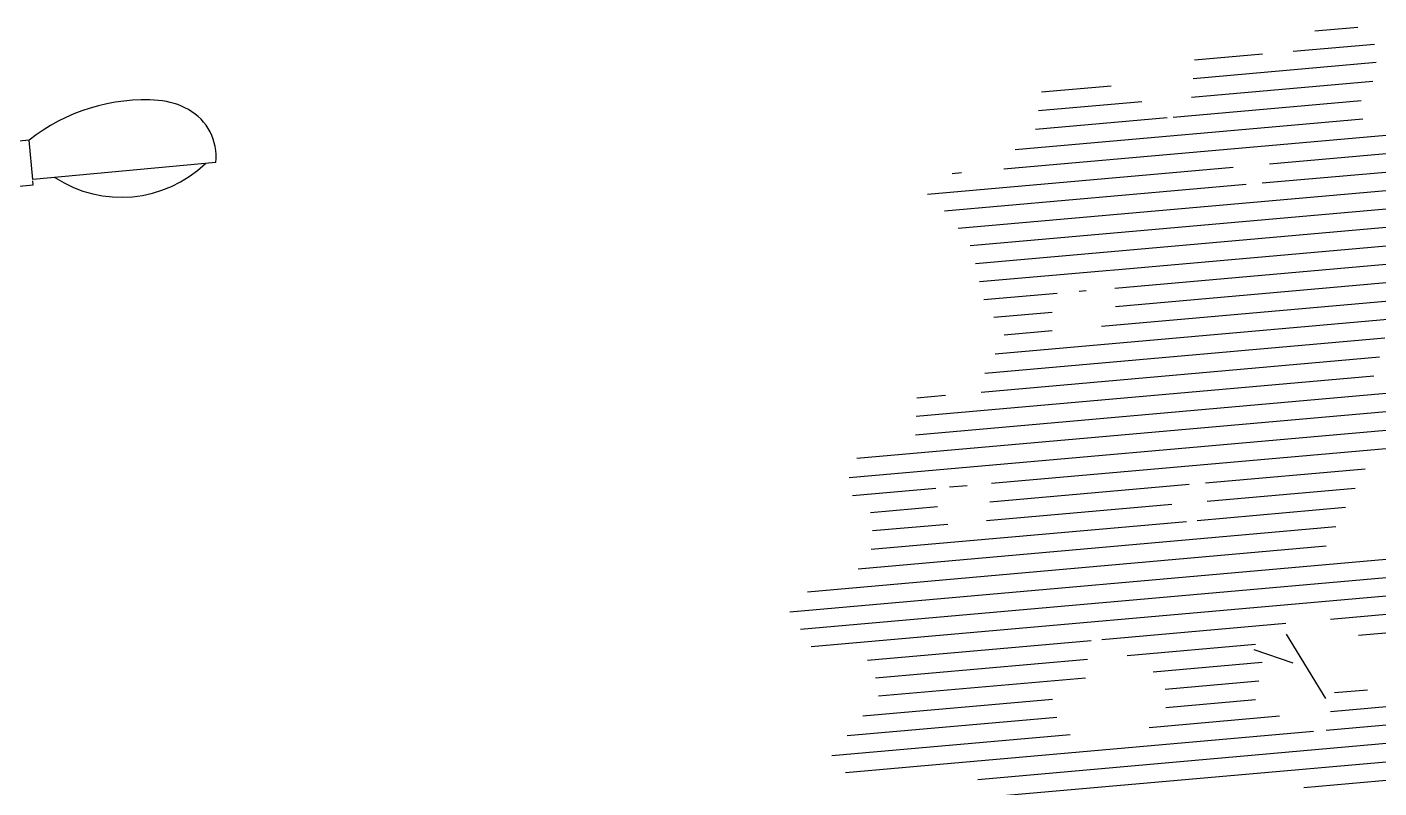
# Model space of a CAD drawing. Header units: millimetres. Extents: x 348 to 2201, y 118 to 1049.
# Drawn here: x 2062.629 to 2067.398, y 347.494 to 350.177 of the extents above; entities that cross this region are included whole.
import ezdxf

# ---------------------------------------------------------------- set-up
doc = ezdxf.new("R2010")
doc.units = ezdxf.units.MM
doc.layers.add('trees', color=104, linetype='Continuous')

# ---------------------------------------------------------------- blocks, each defined once
blk = doc.blocks.new('INluminação')
at = {"linetype": 'ByBlock'}
for p, q in [((2.1957, 5.9468), (2.1357, 5.9412)), ((2.2086, 5.8083), (2.1957, 5.9468)), ((2.8545, 5.8686), (2.2086, 5.8083)), ((2.1504, 5.7842), (2.2104, 5.7898)), ((2.2104, 5.7898), (2.2091, 5.8037))]:
    blk.add_line(p, q, dxfattribs=at)
for centre, radius, start, end in [((2.6015, 5.4402), 0.6491, 85.4828, 128.6946), ((2.6324, 5.8318), 0.2563, 60.6651, 85.4828), ((2.6643, 5.8884), 0.1913, 354.0535, 60.6651), ((2.5212, 6.1739), 0.428, 236.8372, 313.8343)]:
    blk.add_arc(centre, radius, start, end, dxfattribs=at)
blk = doc.blocks.new('Vista arvore')
at = {"layer": 'trees', "color": 84, "true_color": 0x2aaf18}
for p, q in [((-1.0149, 6.3502), (-0.863, 6.3636)), ((-1.0907, 6.2785), (-0.8044, 6.3038)), ((-1.4389, 6.2477), (-1.1992, 6.2689)), ((-1.4443, 6.1823), (-0.7987, 6.2393)), ((-1.4497, 6.1168), (-0.8103, 6.1733)), ((-1.5143, 6.0461), (-0.8511, 6.1047)), ((-2.1119, 5.8634), (0.1438, 6.0625)), ((-2.0714, 5.932), (-0.8454, 6.0402)), ((-1.1741, 5.8812), (0.1495, 5.998)), ((-1.2006, 5.8139), (0.1178, 5.9302)), ((-2.2724, 5.6543), (-0.0306, 5.8522)), ((-2.2302, 5.593), (-0.1216, 5.7791)), ((-2.212, 5.5297), (-0.1161, 5.7146)), ((-1.7205, 5.4431), (1.3774, 5.7165)), ((-1.7672, 5.309), (-0.686, 5.4044)), ((-2.1466, 5.3405), (-1.9418, 5.3586)), ((-2.4208, 4.9914), (-0.8062, 5.1339)), ((-2.4233, 4.9261), (-0.544, 5.092)), ((-2.4183, 5.0566), (-2.3178, 5.0654)), ((-2.6574, 4.7755), (0.0375, 5.0134)), ((-2.1556, 4.7548), (-0.1052, 4.9358)), ((-2.6453, 4.7116), (-2.3514, 4.7375)), ((-1.43, 4.6239), (-0.9064, 4.6701)), ((-2.6256, 4.4534), (-0.9404, 4.6021)), ((-2.8669, 4.3021), (-0.2473, 4.5333))]:
    blk.add_line(p, q, dxfattribs=at)
at = {"layer": 'trees', "color": 97, "true_color": 0x279b30}
for p, q in [((-1.9784, 6.1352), (-1.7332, 6.1568)), ((-1.9891, 6.0692), (-1.6252, 6.1013)), ((-1.9997, 6.0033), (-1.5354, 6.0443)), ((-2.3814, 5.7747), (-1.3024, 5.8699)), ((-2.2938, 5.8474), (-2.2606, 5.8503)), ((-2.3206, 5.715), (-1.2564, 5.809)), ((-1.7343, 5.5068), (1.012, 5.7492)), ((-1.718, 5.3783), (0.7586, 5.5969)), ((-2.1788, 5.1427), (-0.768, 5.2672)), ((-2.63, 4.8429), (1.2362, 5.1841)), ((-2.5793, 4.5225), (-1.4672, 4.6206))]:
    blk.add_line(p, q, dxfattribs=at)
at = {"layer": 'trees', "color": 97, "true_color": 0x25742c}
for p, q in [((-2.1977, 5.4659), (-1.7365, 5.5067)), ((-2.182, 5.4023), (-1.9242, 5.4251)), ((-1.8455, 5.432), (-1.821, 5.4342)), ((-2.1424, 5.2109), (-0.7448, 5.3342)), ((-2.1111, 5.2786), (-1.9414, 5.2936)), ((-2.1916, 5.0766), (-0.7871, 5.2005)), ((-1.4003, 4.7565), (-0.8375, 4.8062)), ((-2.3031, 4.7418), (-2.2413, 4.7473)), ((-2.1616, 4.6893), (-1.4575, 4.7514)), ((-1.3946, 4.692), (-0.8721, 4.7381)), ((-2.1735, 4.6233), (-1.5189, 4.681)), ((-2.582, 4.6522), (-2.3457, 4.6731)), ((-2.575, 4.5878), (-2.3099, 4.6112)), ((-2.8049, 4.3726), (-0.9744, 4.5341)), ((-2.8294, 4.2405), (-0.2358, 4.4694)), ((-0.9589, 4.2756), (-0.5517, 4.3115)), ((-1.7658, 4.2044), (-1.1165, 4.2617)), ((-0.8611, 4.2192), (-0.4815, 4.2527)), ((-2.5925, 4.1314), (-1.8037, 4.201)), ((-2.5649, 4.0688), (-1.8164, 4.1349)), ((-1.5853, 4.0903), (-1.2, 4.1243)), ((-2.5543, 4.0048), (-1.8237, 4.0693)), ((-1.5428, 4.0291), (-1.2119, 4.0583)), ((-0.96, 3.9505), (0.1475, 4.0483)), ((-0.9459, 4.0168), (-0.8293, 4.0271)), ((-1.5406, 3.9643), (-1.2238, 3.9922)), ((-0.9742, 3.8843), (0.1368, 3.9824)), ((-2.6641, 3.8651), (-1.9254, 3.9303)), ((-1.5992, 3.8941), (-1.1395, 3.9347)), ((-2.6705, 3.7346), (-1.0193, 3.8803)), ((-1.0537, 3.6823), (-0.6199, 3.7206))]:
    blk.add_line(p, q, dxfattribs=at)
at = {"layer": 'trees', "color": 99, "true_color": 0x1a511e}
for p, q in [((-2.7912, 4.1788), (-0.4936, 4.3816)), ((-1.6767, 4.1472), (-1.2236, 4.1872)), ((-2.6092, 3.935), (-1.9403, 3.994)), ((-2.719, 3.7953), (-1.8781, 3.8695)), ((-2.2031, 3.7109), (-0.5296, 3.8586)), ((-2.1682, 3.649), (-0.5764, 3.7894))]:
    blk.add_line(p, q, dxfattribs=at)
at = {"layer": 'trees', "color": 47, "true_color": 0x8d6a35}
blk.add_line((-0.9759, 3.9964), (-1.1149, 4.2224), dxfattribs=at)
at = {"layer": 'trees', "color": 49, "true_color": 0x594322}
blk.add_line((-1.091, 4.1203), (-1.2292, 4.1677), dxfattribs=at)

msp = doc.modelspace()

# ---------------------------------------------------------------- block references
for name, p in [('Vista arvore', (2068.1868, 343.813)), ('INluminação', (2060.4409, 343.8304))]:
    msp.add_blockref(name, p)

doc.saveas('drawing.dxf')
